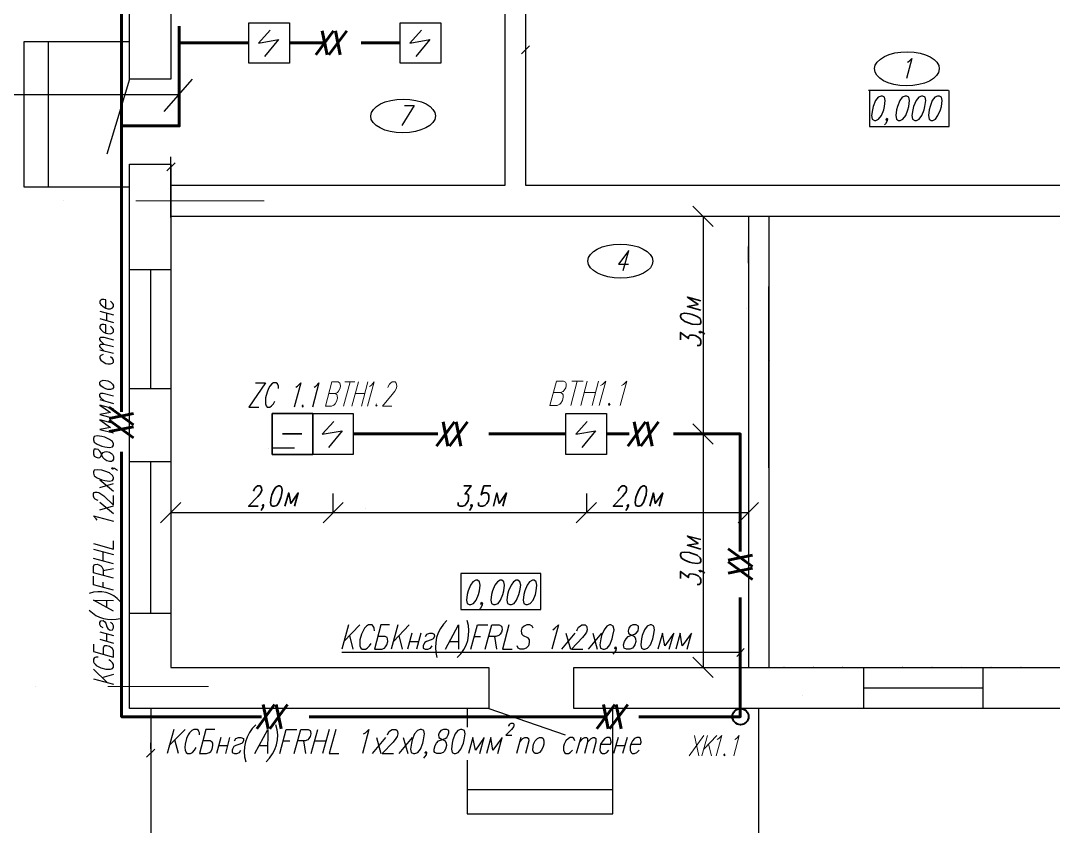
# Model space of a CAD drawing. Header units: millimetres. Extents: x 2185 to 4647, y 1259 to 2456.
# Drawn here: x 2982.1 to 3045.8, y 1525.6 to 1575.4 of the extents above; entities that cross this region are included whole.
import ezdxf

# ---------------------------------------------------------------- set-up
doc = ezdxf.new("R2010")
doc.units = ezdxf.units.MM
for name, color, linetype in [('PDF _0', 7, 'Continuous'), ('PDF _линия связи', 7, 'Continuous'), ('PDF _Линия связи (Вновь)', 7, 'Continuous'), ('PDF _НОВЫЙ', 7, 'Continuous'), ('PDF _ОСНОВНЫЕ', 7, 'Continuous'), ('PDF _РАЗМЕР', 7, 'Continuous'), ('PDF _Размеры', 7, 'Continuous'), ('PDF _стена', 7, 'Continuous'), ('PDF _стены', 7, 'Continuous'), ('PDF _текст', 7, 'Continuous'), ('PDF _ТХ', 7, 'Continuous')]:
    doc.layers.add(name, color=color, linetype=linetype)

msp = doc.modelspace()

# ---------------------------------------------------------------- linework, layer by layer
at = {"layer": 'PDF _0', "lineweight": 30}
for points in [[(2996.171, 1575.246), (2998.669, 1575.246), (2998.669, 1572.748), (2996.171, 1572.748)], [(3005.506, 1575.246), (3008.004, 1575.246), (3008.004, 1572.748), (3005.506, 1572.748)], [(3000.109, 1551.115), (3002.606, 1551.115), (3002.606, 1548.596), (3000.109, 1548.596)], [(3000.109, 1551.115), (3000.109, 1548.596)], [(3015.73, 1551.115), (3018.228, 1551.115), (3018.228, 1548.596), (3015.73, 1548.596)]]:
    msp.add_lwpolyline(points, close=True, dxfattribs=at)
for points in [[(2997.484, 1574.78), (2996.764, 1573.976), (2997.992, 1574.209), (2997.145, 1573.151)], [(3006.819, 1574.78), (3006.099, 1573.976), (3007.327, 1574.209), (3006.48, 1573.151)], [(2997.611, 1548.596), (2997.611, 1551.115), (3000.109, 1551.115), (2997.611, 1551.115), (2997.611, 1548.596), (3000.109, 1548.596), (2997.611, 1548.596), (2997.611, 1551.115)], [(3001.421, 1550.628), (3000.701, 1549.845), (3001.929, 1550.057), (3001.082, 1549.02)], [(3017.042, 1550.628), (3016.344, 1549.845), (3017.55, 1550.057), (3016.704, 1549.02)]]:
    msp.add_lwpolyline(points, dxfattribs=at)
at = {"layer": 'PDF _0', "lineweight": 25}
for points in [[(2992.679, 1571.753), (2990.922, 1569.764)], [(2991.874, 1570.801), (2957.583, 1570.801)], [(2987.345, 1557.635), (2987.345, 1558.143), (2987.218, 1558.164), (2987.112, 1558.164), (2987.048, 1558.122), (2986.985, 1558.058), (2986.985, 1557.931), (2987.048, 1557.846), (2987.175, 1557.719), (2987.345, 1557.635), (2987.472, 1557.592), (2987.641, 1557.592), (2987.768, 1557.656), (2987.831, 1557.719), (2987.831, 1557.846), (2987.768, 1557.931), (2987.641, 1558.058)], [(2986.985, 1557.444), (2987.831, 1557.211)], [(2986.985, 1556.979), (2987.831, 1556.746)], [(2987.408, 1556.873), (2987.408, 1557.317)], [(2987.345, 1556.09), (2987.345, 1556.598), (2987.218, 1556.619), (2987.112, 1556.619), (2987.048, 1556.598), (2986.985, 1556.513), (2986.985, 1556.386), (2987.048, 1556.301), (2987.175, 1556.174), (2987.345, 1556.09), (2987.472, 1556.068), (2987.641, 1556.047), (2987.768, 1556.111), (2987.831, 1556.174), (2987.831, 1556.301), (2987.768, 1556.386), (2987.641, 1556.513)], [(2987.218, 1555.412), (2987.048, 1555.582), (2986.985, 1555.687), (2986.985, 1555.772), (2987.048, 1555.836), (2987.218, 1555.836), (2987.831, 1555.666)], [(2987.218, 1554.989), (2987.048, 1555.179), (2986.985, 1555.264), (2986.985, 1555.349), (2987.048, 1555.412), (2987.218, 1555.412), (2987.831, 1555.264)], [(2986.985, 1555.052), (2987.831, 1554.841)], [(2987.175, 1554.756), (2987.048, 1554.714), (2986.985, 1554.65), (2986.985, 1554.523), (2987.048, 1554.417), (2987.175, 1554.312), (2987.345, 1554.206), (2987.472, 1554.185), (2987.641, 1554.185), (2987.768, 1554.227), (2987.831, 1554.29), (2987.831, 1554.417), (2987.768, 1554.523), (2987.641, 1554.629)], [(2987.218, 1551.92), (2987.048, 1552.089), (2986.985, 1552.195), (2986.985, 1552.322), (2987.048, 1552.385), (2987.175, 1552.385), (2987.831, 1552.216)], [(2986.985, 1551.983), (2987.831, 1551.75)], [(2987.831, 1551.412), (2986.985, 1551.644), (2987.641, 1551.179), (2986.985, 1551.052), (2987.831, 1550.84)], [(2987.831, 1550.501), (2986.985, 1550.734), (2987.641, 1550.269), (2986.985, 1550.142), (2987.831, 1549.93)], [(2987.768, 1547.771), (2987.831, 1547.707), (2987.768, 1547.686), (2987.704, 1547.75), (2987.768, 1547.771), (2987.874, 1547.75), (2988.001, 1547.665), (2988.064, 1547.601)], [(2986.985, 1547.03), (2987.831, 1546.331)], [(2986.985, 1546.564), (2987.831, 1546.797)], [(2986.879, 1545.76), (2986.815, 1545.781), (2986.688, 1545.845), (2986.625, 1545.908), (2986.583, 1546.014), (2986.583, 1546.183), (2986.625, 1546.247), (2986.688, 1546.268), (2986.815, 1546.268), (2986.921, 1546.247), (2987.048, 1546.162), (2987.218, 1546.035), (2987.831, 1545.464), (2987.831, 1546.056)], [(3001.357, 1546.183), (3001.357, 1545.019)], [(3017, 1546.183), (3017, 1545.019)], [(2986.985, 1545.654), (2987.831, 1544.956)], [(2986.985, 1545.188), (2987.831, 1545.421)], [(2986.815, 1544.532), (2986.752, 1544.617), (2986.583, 1544.807), (2987.831, 1544.469)], [(2986.583, 1543.093), (2987.831, 1542.754), (2987.831, 1543.262)], [(2986.583, 1542.754), (2987.831, 1542.415)], [(2987.831, 1541.844), (2986.583, 1542.183)], [(2987.175, 1542.013), (2987.175, 1542.606)], [(2987.831, 1540.955), (2986.583, 1541.294), (2986.583, 1541.675), (2986.625, 1541.78), (2986.688, 1541.802), (2986.815, 1541.823), (2986.921, 1541.78), (2987.048, 1541.717), (2987.112, 1541.653), (2987.175, 1541.505), (2987.175, 1541.145)], [(2987.175, 1541.442), (2987.831, 1541.548)], [(2987.831, 1540.214), (2986.583, 1540.553), (2986.583, 1541.082)], [(2987.175, 1540.383), (2987.175, 1540.722)], [(2987.831, 1538.923), (2986.583, 1539.6), (2987.831, 1539.579)], [(2987.408, 1539.156), (2987.408, 1539.579)], [(2987.175, 1537.886), (2987.048, 1537.97), (2986.985, 1538.097), (2986.985, 1538.224), (2987.048, 1538.33), (2987.175, 1538.351), (2987.281, 1538.267), (2987.345, 1538.182), (2987.408, 1537.949), (2987.472, 1537.843), (2987.577, 1537.78), (2987.641, 1537.759), (2987.768, 1537.78), (2987.831, 1537.886), (2987.831, 1538.013), (2987.768, 1538.14), (2987.641, 1538.224)], [(2986.985, 1537.653), (2987.831, 1537.42)], [(3002.31, 1538.076), (3001.908, 1536.573)], [(3003.008, 1538.076), (3002.035, 1537.06)], [(3003.919, 1537.716), (3003.897, 1537.864), (3003.876, 1537.928), (3003.834, 1537.991), (3003.77, 1538.076), (3003.559, 1538.076), (3003.432, 1537.991), (3003.368, 1537.928), (3003.305, 1537.864), (3003.22, 1537.716), (3003.114, 1537.505), (3003.008, 1537.145), (3003.008, 1536.933), (3003.008, 1536.785), (3003.072, 1536.637), (3003.157, 1536.573), (3003.368, 1536.573), (3003.474, 1536.637), (3003.622, 1536.785), (3003.707, 1536.933)], [(3004.85, 1538.076), (3004.321, 1538.076), (3003.919, 1536.573), (3004.363, 1536.573), (3004.533, 1536.637), (3004.596, 1536.721), (3004.681, 1536.848), (3004.744, 1537.06), (3004.723, 1537.208), (3004.702, 1537.293), (3004.575, 1537.356), (3004.109, 1537.356)], [(3005.358, 1538.076), (3004.956, 1536.573)], [(3006.057, 1538.076), (3005.083, 1537.06)], [(3008.3, 1536.573), (3009.105, 1538.076), (3009.105, 1536.573)], [(3009.867, 1536.573), (3010.269, 1538.076), (3010.904, 1538.076)], [(3010.756, 1536.573), (3011.158, 1538.076), (3011.602, 1538.076), (3011.751, 1537.991), (3011.772, 1537.928), (3011.793, 1537.78), (3011.751, 1537.632), (3011.666, 1537.505), (3011.581, 1537.42), (3011.412, 1537.356), (3010.967, 1537.356)], [(3012.216, 1538.076), (3011.814, 1536.573), (3012.407, 1536.573)], [(3013.698, 1537.864), (3013.635, 1537.991), (3013.507, 1538.076), (3013.317, 1538.076), (3013.148, 1537.991), (3012.999, 1537.864), (3012.957, 1537.716), (3012.978, 1537.568), (3012.999, 1537.505), (3013.084, 1537.42), (3013.359, 1537.293), (3013.423, 1537.208), (3013.465, 1537.145), (3013.465, 1536.997), (3013.423, 1536.785), (3013.275, 1536.637), (3013.105, 1536.573), (3012.915, 1536.573), (3012.788, 1536.637), (3012.724, 1536.785)], [(3014.926, 1537.78), (3015.053, 1537.864), (3015.264, 1538.076), (3014.862, 1536.573)], [(3016.407, 1537.716), (3016.429, 1537.78), (3016.513, 1537.928), (3016.598, 1537.991), (3016.704, 1538.076), (3016.915, 1538.076), (3017, 1537.991), (3017.021, 1537.928), (3017.042, 1537.78), (3017, 1537.632), (3016.915, 1537.505), (3016.746, 1537.293), (3016.069, 1536.573), (3016.767, 1536.573)], [(2986.985, 1537.187), (2987.831, 1536.954)], [(2987.408, 1537.081), (2987.408, 1537.526)], [(3002.606, 1536.573), (3002.395, 1537.42)], [(3005.654, 1536.573), (3005.443, 1537.42)], [(3006.226, 1537.568), (3005.951, 1536.573)], [(3006.099, 1537.06), (3006.649, 1537.06)], [(3006.776, 1537.568), (3006.501, 1536.573)], [(3007.073, 1537.356), (3007.157, 1537.505), (3007.327, 1537.568), (3007.475, 1537.568), (3007.602, 1537.505), (3007.623, 1537.356), (3007.538, 1537.208), (3007.411, 1537.145), (3007.136, 1537.06), (3007.03, 1536.997), (3006.946, 1536.848), (3006.924, 1536.785), (3006.924, 1536.637), (3007.051, 1536.573), (3007.2, 1536.573), (3007.369, 1536.637), (3007.475, 1536.785)], [(3008.597, 1537.06), (3009.084, 1537.06)], [(3010.078, 1537.356), (3010.459, 1537.356)], [(3011.327, 1537.356), (3011.454, 1536.573)], [(3016.28, 1537.568), (3015.455, 1536.573)], [(3015.73, 1537.568), (3016.005, 1536.573)], [(3017.931, 1537.568), (3017.106, 1536.573)], [(3017.381, 1537.568), (3017.656, 1536.573)], [(3022.101, 1536.573), (3022.377, 1537.568), (3021.826, 1536.785), (3021.678, 1537.568), (3021.403, 1536.573)], [(3023.202, 1536.573), (3023.477, 1537.568), (3022.906, 1536.785), (3022.779, 1537.568), (3022.504, 1536.573)], [(2986.583, 1536.891), (2986.583, 1536.425), (2987.831, 1536.086), (2987.831, 1536.467), (2987.768, 1536.616), (2987.704, 1536.658), (2987.577, 1536.743), (2987.408, 1536.785), (2987.281, 1536.785), (2987.218, 1536.743), (2987.175, 1536.637), (2987.175, 1536.256)], [(3026.483, 1536.362), (3001.908, 1536.362)], [(3018.821, 1536.637), (3018.757, 1536.573), (3018.736, 1536.637), (3018.799, 1536.721), (3018.821, 1536.637), (3018.799, 1536.489), (3018.694, 1536.362), (3018.63, 1536.277)], [(3026.716, 1536.616), (3026.271, 1536.129)], [(2986.879, 1536.086), (2986.752, 1536.086), (2986.688, 1536.065), (2986.625, 1536.023), (2986.583, 1535.959), (2986.583, 1535.79), (2986.625, 1535.705), (2986.688, 1535.642), (2986.752, 1535.578), (2986.879, 1535.515), (2987.048, 1535.43), (2987.345, 1535.346), (2987.535, 1535.346), (2987.641, 1535.346), (2987.768, 1535.388), (2987.831, 1535.473), (2987.831, 1535.621), (2987.768, 1535.727), (2987.641, 1535.854), (2987.535, 1535.917)], [(2986.583, 1535.346), (2987.408, 1534.541)], [(2986.583, 1534.753), (2987.831, 1534.414)], [(2987.831, 1535.007), (2987.112, 1534.816)], [(3012.195, 1531.832), (3012.216, 1531.853), (3012.259, 1531.938), (3012.301, 1531.98), (3012.343, 1532.001), (3012.449, 1532.001), (3012.491, 1531.98), (3012.513, 1531.938), (3012.513, 1531.853), (3012.491, 1531.789), (3012.449, 1531.726), (3012.364, 1531.62), (3012.026, 1531.26), (3012.386, 1531.26)], [(2991.536, 1531.62), (2991.134, 1530.138)], [(2992.234, 1531.62), (2991.261, 1530.625)], [(2993.123, 1531.281), (2993.123, 1531.408), (2993.081, 1531.493), (2993.06, 1531.557), (2992.975, 1531.62), (2992.785, 1531.62), (2992.658, 1531.557), (2992.594, 1531.493), (2992.509, 1531.408), (2992.425, 1531.281), (2992.319, 1531.07), (2992.234, 1530.71), (2992.213, 1530.498), (2992.234, 1530.35), (2992.298, 1530.202), (2992.382, 1530.138), (2992.573, 1530.138), (2992.7, 1530.202), (2992.827, 1530.35), (2992.912, 1530.498)], [(2994.076, 1531.62), (2993.525, 1531.62), (2993.123, 1530.138), (2993.568, 1530.138), (2993.737, 1530.202), (2993.822, 1530.265), (2993.906, 1530.414), (2993.949, 1530.625), (2993.949, 1530.773), (2993.906, 1530.837), (2993.779, 1530.922), (2993.335, 1530.922)], [(2996.531, 1530.138), (2997.336, 1531.62), (2997.314, 1530.138)], [(2998.076, 1530.138), (2998.479, 1531.62), (2999.135, 1531.62)], [(2998.965, 1530.138), (2999.368, 1531.62), (2999.833, 1531.62), (2999.96, 1531.557), (2999.982, 1531.493), (3000.003, 1531.345), (2999.96, 1531.197), (2999.876, 1531.07), (2999.812, 1530.985), (2999.643, 1530.922), (2999.177, 1530.922)], [(3000.024, 1530.138), (3000.426, 1531.62)], [(3001.125, 1531.62), (3000.722, 1530.138)], [(3001.527, 1531.62), (3001.125, 1530.138), (3001.717, 1530.138)], [(3003.241, 1531.345), (3003.368, 1531.408), (3003.58, 1531.62), (3003.178, 1530.138)], [(3004.723, 1531.281), (3004.744, 1531.345), (3004.829, 1531.493), (3004.914, 1531.557), (3005.019, 1531.62), (3005.231, 1531.62), (3005.316, 1531.557), (3005.337, 1531.493), (3005.358, 1531.345), (3005.316, 1531.197), (3005.231, 1531.07), (3005.062, 1530.837), (3004.384, 1530.138), (3005.083, 1530.138)], [(2991.832, 1530.138), (2991.599, 1530.985)], [(2994.436, 1531.133), (2994.182, 1530.138)], [(2994.986, 1531.133), (2994.732, 1530.138)], [(2995.282, 1530.922), (2995.367, 1531.07), (2995.536, 1531.133), (2995.685, 1531.133), (2995.833, 1531.07), (2995.833, 1530.922), (2995.748, 1530.773), (2995.621, 1530.71), (2995.367, 1530.625), (2995.24, 1530.562), (2995.155, 1530.414), (2995.134, 1530.35), (2995.134, 1530.202), (2995.282, 1530.138), (2995.431, 1530.138), (2995.6, 1530.202), (2995.685, 1530.35)], [(2998.288, 1530.922), (2998.69, 1530.922)], [(2999.537, 1530.922), (2999.664, 1530.138)], [(3000.236, 1530.922), (3000.934, 1530.922)], [(3004.596, 1531.133), (3003.77, 1530.138)], [(3004.046, 1531.133), (3004.321, 1530.138)], [(3006.247, 1531.133), (3005.422, 1530.138)], [(3005.697, 1531.133), (3005.972, 1530.138)], [(3010.417, 1530.138), (3010.692, 1531.133), (3010.142, 1530.35), (3009.994, 1531.133), (3009.719, 1530.138)], [(3011.518, 1530.138), (3011.793, 1531.133), (3011.221, 1530.35), (3011.094, 1531.133), (3010.819, 1530.138)], [(3012.936, 1531.133), (3012.682, 1530.138)], [(3012.872, 1530.837), (3013.063, 1531.07), (3013.19, 1531.133), (3013.338, 1531.133), (3013.423, 1531.07), (3013.444, 1530.922), (3013.232, 1530.138)], [(3016.28, 1530.922), (3016.217, 1531.07), (3016.132, 1531.133), (3015.984, 1531.133), (3015.878, 1531.07), (3015.73, 1530.922), (3015.624, 1530.71), (3015.582, 1530.562), (3015.582, 1530.35), (3015.645, 1530.202), (3015.73, 1530.138), (3015.878, 1530.138), (3015.984, 1530.202), (3016.132, 1530.35)], [(3016.64, 1531.133), (3016.365, 1530.138)], [(3016.556, 1530.837), (3016.767, 1531.07), (3016.894, 1531.133), (3017, 1531.133), (3017.064, 1531.07), (3017.064, 1530.837), (3016.873, 1530.138)], [(3017.064, 1530.837), (3017.275, 1531.07), (3017.402, 1531.133), (3017.487, 1531.133), (3017.572, 1531.07), (3017.572, 1530.837), (3017.381, 1530.138)], [(3017.868, 1530.71), (3018.482, 1530.71), (3018.524, 1530.837), (3018.503, 1530.985), (3018.482, 1531.07), (3018.397, 1531.133), (3018.249, 1531.133), (3018.122, 1531.07), (3017.995, 1530.922), (3017.868, 1530.71), (3017.847, 1530.562), (3017.826, 1530.35), (3017.889, 1530.202), (3017.974, 1530.138), (3018.122, 1530.138), (3018.249, 1530.202), (3018.376, 1530.35)], [(3018.948, 1531.133), (3018.672, 1530.138)], [(3019.498, 1531.133), (3019.223, 1530.138)], [(3019.731, 1530.71), (3020.323, 1530.71), (3020.366, 1530.837), (3020.345, 1530.985), (3020.323, 1531.07), (3020.239, 1531.133), (3020.091, 1531.133), (3019.964, 1531.07), (3019.837, 1530.922), (3019.731, 1530.71), (3019.688, 1530.562), (3019.688, 1530.35), (3019.752, 1530.202), (3019.815, 1530.138), (3019.964, 1530.138), (3020.091, 1530.202), (3020.239, 1530.35)], [(2994.309, 1530.625), (2994.859, 1530.625)], [(2996.806, 1530.625), (2997.314, 1530.625)], [(3007.136, 1530.202), (3007.073, 1530.138), (3007.051, 1530.202), (3007.115, 1530.265), (3007.136, 1530.202), (3007.115, 1530.054), (3007.009, 1529.927), (3006.946, 1529.842)], [(3018.799, 1530.625), (3019.35, 1530.625)]]:
    msp.add_lwpolyline(points, dxfattribs=at)
for points in [[(2986.985, 1552.936), (2986.985, 1553.063), (2987.048, 1553.126), (2987.175, 1553.19), (2987.345, 1553.168), (2987.472, 1553.147), (2987.641, 1553.063), (2987.768, 1552.936), (2987.831, 1552.83), (2987.831, 1552.724), (2987.768, 1552.639), (2987.641, 1552.597), (2987.472, 1552.597), (2987.345, 1552.639), (2987.175, 1552.724), (2987.048, 1552.83)], [(2986.583, 1549.507), (2986.625, 1549.358), (2986.815, 1549.231), (2987.112, 1549.104), (2987.281, 1549.062), (2987.577, 1549.02), (2987.768, 1549.062), (2987.831, 1549.168), (2987.831, 1549.253), (2987.768, 1549.401), (2987.577, 1549.528), (2987.281, 1549.655), (2987.112, 1549.697), (2986.815, 1549.739), (2986.625, 1549.697), (2986.583, 1549.591)], [(2986.583, 1548.639), (2986.625, 1548.491), (2986.752, 1548.427), (2986.879, 1548.385), (2986.985, 1548.406), (2987.048, 1548.469), (2987.112, 1548.618), (2987.175, 1548.723), (2987.281, 1548.766), (2987.408, 1548.787), (2987.577, 1548.745), (2987.704, 1548.66), (2987.768, 1548.596), (2987.831, 1548.469), (2987.831, 1548.3), (2987.768, 1548.194), (2987.704, 1548.152), (2987.577, 1548.152), (2987.408, 1548.194), (2987.281, 1548.279), (2987.175, 1548.385), (2987.112, 1548.533), (2987.048, 1548.723), (2986.985, 1548.808), (2986.879, 1548.893), (2986.752, 1548.914), (2986.625, 1548.914), (2986.583, 1548.808)], [(2986.583, 1547.432), (2986.625, 1547.284), (2986.815, 1547.157), (2987.112, 1547.03), (2987.281, 1546.988), (2987.577, 1546.945), (2987.768, 1546.988), (2987.831, 1547.093), (2987.831, 1547.178), (2987.768, 1547.305), (2987.577, 1547.453), (2987.281, 1547.559), (2987.112, 1547.623), (2986.815, 1547.644), (2986.625, 1547.623), (2986.583, 1547.517)], [(3018.418, 1538.076), (3018.249, 1537.991), (3018.08, 1537.78), (3017.931, 1537.42), (3017.889, 1537.208), (3017.826, 1536.848), (3017.868, 1536.637), (3018.016, 1536.573), (3018.101, 1536.573), (3018.27, 1536.637), (3018.44, 1536.848), (3018.588, 1537.208), (3018.63, 1537.42), (3018.694, 1537.78), (3018.651, 1537.991), (3018.503, 1538.076)], [(3019.858, 1538.076), (3019.688, 1537.991), (3019.604, 1537.864), (3019.561, 1537.716), (3019.583, 1537.568), (3019.667, 1537.505), (3019.837, 1537.42), (3019.964, 1537.356), (3020.027, 1537.208), (3020.048, 1537.06), (3019.985, 1536.848), (3019.9, 1536.721), (3019.837, 1536.637), (3019.667, 1536.573), (3019.456, 1536.573), (3019.329, 1536.637), (3019.307, 1536.721), (3019.286, 1536.848), (3019.35, 1537.06), (3019.434, 1537.208), (3019.561, 1537.356), (3019.731, 1537.42), (3019.964, 1537.505), (3020.069, 1537.568), (3020.175, 1537.716), (3020.196, 1537.864), (3020.196, 1537.991), (3020.069, 1538.076)], [(3020.916, 1538.076), (3020.747, 1537.991), (3020.577, 1537.78), (3020.429, 1537.42), (3020.387, 1537.208), (3020.345, 1536.848), (3020.387, 1536.637), (3020.514, 1536.573), (3020.599, 1536.573), (3020.768, 1536.637), (3020.937, 1536.848), (3021.085, 1537.208), (3021.128, 1537.42), (3021.191, 1537.78), (3021.149, 1537.991), (3021.001, 1538.076)], [(3006.734, 1531.62), (3006.565, 1531.557), (3006.395, 1531.345), (3006.247, 1530.985), (3006.205, 1530.773), (3006.141, 1530.414), (3006.184, 1530.202), (3006.332, 1530.138), (3006.416, 1530.138), (3006.586, 1530.202), (3006.755, 1530.414), (3006.903, 1530.773), (3006.946, 1530.985), (3007.009, 1531.345), (3006.967, 1531.557), (3006.819, 1531.62)], [(3008.173, 1531.62), (3008.004, 1531.557), (3007.919, 1531.408), (3007.877, 1531.281), (3007.898, 1531.133), (3007.983, 1531.07), (3008.152, 1530.985), (3008.279, 1530.922), (3008.343, 1530.773), (3008.364, 1530.625), (3008.3, 1530.414), (3008.216, 1530.265), (3008.152, 1530.202), (3007.983, 1530.138), (3007.771, 1530.138), (3007.644, 1530.202), (3007.602, 1530.265), (3007.602, 1530.414), (3007.665, 1530.625), (3007.75, 1530.773), (3007.877, 1530.922), (3008.046, 1530.985), (3008.279, 1531.07), (3008.385, 1531.133), (3008.47, 1531.281), (3008.512, 1531.408), (3008.512, 1531.557), (3008.385, 1531.62)], [(3009.232, 1531.62), (3009.062, 1531.557), (3008.893, 1531.345), (3008.745, 1530.985), (3008.702, 1530.773), (3008.66, 1530.414), (3008.702, 1530.202), (3008.83, 1530.138), (3008.914, 1530.138), (3009.084, 1530.202), (3009.253, 1530.414), (3009.401, 1530.773), (3009.443, 1530.985), (3009.507, 1531.345), (3009.465, 1531.557), (3009.316, 1531.62)], [(3014.1, 1531.133), (3014.248, 1531.133), (3014.333, 1531.07), (3014.375, 1530.922), (3014.375, 1530.71), (3014.333, 1530.562), (3014.227, 1530.35), (3014.1, 1530.202), (3013.973, 1530.138), (3013.825, 1530.138), (3013.74, 1530.202), (3013.677, 1530.35), (3013.698, 1530.562), (3013.719, 1530.71), (3013.825, 1530.922), (3013.973, 1531.07)]]:
    msp.add_lwpolyline(points, close=True, dxfattribs=at)
at = {"layer": 'PDF _0', "lineweight": 40}
msp.add_circle((3026.494, 1532.414), 0.497, dxfattribs=at)
at = {"layer": 'PDF _0', "lineweight": 25}
for centre, radius, start, end in [((2986.918, 1538.407), 1.72, 40.10916, 110.028), ((2987.704, 1540.32), 1.916, 224.10483, 286.03234), ((3009.931, 1536.711), 2.254, 133.2941, 196.64504), ((3007.585, 1537.676), 2.157, 311.69239, 18.24675), ((2998.14, 1530.276), 2.254, 133.2941, 196.64504), ((2995.795, 1531.241), 2.157, 311.69239, 18.24675)]:
    msp.add_arc(centre, radius, start, end, dxfattribs=at)
at = {"layer": 'PDF _линия связи', "lineweight": 60}
for points in [[(2988.318, 1582.464), (2988.318, 1568.875)], [(2991.874, 1575.034), (2991.874, 1568.875), (2988.318, 1568.875), (2988.318, 1551.221)], [(2991.874, 1573.997), (2996.171, 1573.997)], [(2998.669, 1573.997), (3000.786, 1573.997)], [(3003.093, 1573.997), (3005.506, 1573.997)], [(3002.606, 1549.866), (3007.835, 1549.866)], [(3010.967, 1549.866), (3015.73, 1549.866)], [(3018.228, 1549.866), (3019.625, 1549.866)], [(3022.355, 1549.866), (3026.483, 1549.866), (3026.483, 1542.606)], [(2988.318, 1548.766), (2988.318, 1532.403), (2996.955, 1532.403)], [(3020.218, 1532.403), (3026.483, 1532.403), (3026.483, 1539.77)], [(2999.897, 1532.403), (3018.185, 1532.403)]]:
    msp.add_lwpolyline(points, dxfattribs=at)
at = {"layer": 'PDF _Линия связи (Вновь)', "lineweight": 60}
for points in [[(3001.4, 1574.738), (3000.299, 1573.256)], [(3000.701, 1574.738), (3000.998, 1573.256)], [(3002.204, 1574.738), (3001.103, 1573.256)], [(3001.506, 1574.738), (3001.802, 1573.256)], [(2989.059, 1550.417), (2987.556, 1551.517)], [(2989.059, 1551.115), (2987.556, 1550.819)], [(2989.059, 1549.612), (2987.556, 1550.713)], [(3008.851, 1550.607), (3007.75, 1549.104)], [(3008.152, 1550.607), (3008.448, 1549.104)], [(3009.655, 1550.607), (3008.554, 1549.104)], [(3008.957, 1550.607), (3009.253, 1549.104)], [(3020.641, 1550.607), (3019.54, 1549.104)], [(3019.942, 1550.607), (3020.239, 1549.104)], [(3021.445, 1550.607), (3020.345, 1549.104)], [(3020.747, 1550.607), (3021.043, 1549.104)], [(2989.059, 1550.311), (2987.556, 1550.015)], [(3027.245, 1541.675), (3025.742, 1542.775)], [(3027.245, 1542.373), (3025.742, 1542.077)], [(3027.245, 1540.87), (3025.742, 1541.971)], [(3027.245, 1541.569), (3025.742, 1541.272)], [(2997.759, 1533.165), (2996.658, 1531.662)], [(2997.06, 1533.165), (2997.357, 1531.662)], [(2998.563, 1533.165), (2997.463, 1531.662)], [(2997.865, 1533.165), (2998.161, 1531.662)], [(3018.736, 1533.165), (3017.635, 1531.662)], [(3018.037, 1533.165), (3018.334, 1531.662)], [(3019.54, 1533.165), (3018.418, 1531.662)], [(3018.821, 1533.165), (3019.138, 1531.662)]]:
    msp.add_lwpolyline(points, dxfattribs=at)
at = {"layer": 'PDF _НОВЫЙ', "lineweight": 25}
for points in [[(3036.792, 1572.812), (3036.897, 1572.875), (3037.067, 1573.045), (3036.728, 1571.796)], [(3039.332, 1571.055), (3034.4, 1571.055)], [(3034.442, 1571.055), (3034.442, 1568.832), (3039.374, 1568.832), (3039.374, 1571.055)], [(3005.781, 1570.145), (3006.374, 1570.145), (3005.612, 1568.896)], [(3035.564, 1569.298), (3035.5, 1569.213), (3035.479, 1569.298), (3035.543, 1569.362), (3035.564, 1569.298), (3035.522, 1569.15), (3035.437, 1569.002), (3035.373, 1568.938)], [(3019.265, 1559.942), (3019.604, 1561.191), (3018.969, 1560.344), (3019.583, 1560.344)], [(3010.586, 1539.389), (3010.523, 1539.325), (3010.481, 1539.389), (3010.544, 1539.473), (3010.586, 1539.389), (3010.544, 1539.262), (3010.459, 1539.113), (3010.396, 1539.029)]]:
    msp.add_lwpolyline(points, dxfattribs=at)
for points in [[(3035.162, 1570.716), (3034.992, 1570.653), (3034.823, 1570.441), (3034.675, 1570.081), (3034.633, 1569.87), (3034.569, 1569.51), (3034.611, 1569.298), (3034.76, 1569.213), (3034.844, 1569.213), (3035.014, 1569.298), (3035.183, 1569.51), (3035.331, 1569.87), (3035.373, 1570.081), (3035.416, 1570.441), (3035.373, 1570.653), (3035.246, 1570.716)], [(3036.643, 1570.716), (3036.474, 1570.653), (3036.326, 1570.441), (3036.178, 1570.081), (3036.114, 1569.87), (3036.072, 1569.51), (3036.114, 1569.298), (3036.241, 1569.213), (3036.347, 1569.213), (3036.516, 1569.298), (3036.686, 1569.51), (3036.813, 1569.87), (3036.876, 1570.081), (3036.919, 1570.441), (3036.876, 1570.653), (3036.749, 1570.716)], [(3037.66, 1570.716), (3037.49, 1570.653), (3037.321, 1570.441), (3037.173, 1570.081), (3037.13, 1569.87), (3037.067, 1569.51), (3037.109, 1569.298), (3037.257, 1569.213), (3037.342, 1569.213), (3037.511, 1569.298), (3037.681, 1569.51), (3037.829, 1569.87), (3037.871, 1570.081), (3037.935, 1570.441), (3037.892, 1570.653), (3037.744, 1570.716)], [(3038.654, 1570.716), (3038.485, 1570.653), (3038.316, 1570.441), (3038.189, 1570.081), (3038.125, 1569.87), (3038.083, 1569.51), (3038.125, 1569.298), (3038.252, 1569.213), (3038.358, 1569.213), (3038.527, 1569.298), (3038.676, 1569.51), (3038.824, 1569.87), (3038.887, 1570.081), (3038.93, 1570.441), (3038.887, 1570.653), (3038.76, 1570.716)], [(3009.253, 1539.029), (3014.185, 1539.029), (3014.185, 1541.251), (3009.253, 1541.251)], [(3010.163, 1540.828), (3009.994, 1540.743), (3009.846, 1540.532), (3009.697, 1540.172), (3009.634, 1539.96), (3009.592, 1539.6), (3009.634, 1539.389), (3009.761, 1539.325), (3009.867, 1539.325), (3010.036, 1539.389), (3010.184, 1539.6), (3010.332, 1539.96), (3010.396, 1540.172), (3010.438, 1540.532), (3010.396, 1540.743), (3010.269, 1540.828)], [(3011.666, 1540.828), (3011.497, 1540.743), (3011.348, 1540.532), (3011.2, 1540.172), (3011.137, 1539.96), (3011.094, 1539.6), (3011.137, 1539.389), (3011.264, 1539.325), (3011.37, 1539.325), (3011.539, 1539.389), (3011.687, 1539.6), (3011.835, 1539.96), (3011.899, 1540.172), (3011.941, 1540.532), (3011.899, 1540.743), (3011.772, 1540.828)], [(3012.661, 1540.828), (3012.491, 1540.743), (3012.343, 1540.532), (3012.195, 1540.172), (3012.132, 1539.96), (3012.089, 1539.6), (3012.132, 1539.389), (3012.259, 1539.325), (3012.364, 1539.325), (3012.534, 1539.389), (3012.682, 1539.6), (3012.83, 1539.96), (3012.894, 1540.172), (3012.936, 1540.532), (3012.894, 1540.743), (3012.767, 1540.828)], [(3013.656, 1540.828), (3013.486, 1540.743), (3013.338, 1540.532), (3013.19, 1540.172), (3013.126, 1539.96), (3013.084, 1539.6), (3013.126, 1539.389), (3013.253, 1539.325), (3013.359, 1539.325), (3013.529, 1539.389), (3013.698, 1539.6), (3013.846, 1539.96), (3013.889, 1540.172), (3013.931, 1540.532), (3013.889, 1540.743), (3013.762, 1540.828)]]:
    msp.add_lwpolyline(points, close=True, dxfattribs=at)
for centre, major_axis, ratio, start_param, end_param in [((3036.758, 1572.399), (1.999, 0.013), 0.528192, 3.11934, 9.402525), ((3005.682, 1569.49), (1.996, 0.012), 0.523722, 3.131234, 9.414419), ((3019.086, 1560.533), (-2.001, 0.01), 0.524923, 0.008333436159890144, 6.291518743339476)]:
    msp.add_ellipse(centre, major_axis=major_axis, ratio=ratio, start_param=start_param, end_param=end_param, dxfattribs=at)
at = {"layer": 'PDF _ОСНОВНЫЕ', "lineweight": 25}
for points in [[(3028.24, 1554.375), (3028.24, 1558.249)], [(3028.24, 1547.771), (3028.24, 1553.846)]]:
    msp.add_lwpolyline(points, dxfattribs=at)
at = {"layer": 'PDF _РАЗМЕР', "lineweight": 25}
for points in [[(3026.991, 1554.354), (3026.991, 1554.354)], [(3028.198, 1554.375), (3028.24, 1554.354)], [(3028.261, 1554.375), (3028.282, 1554.354)], [(3026.991, 1553.846), (3027.012, 1553.846)], [(3028.219, 1553.867), (3028.24, 1553.846)]]:
    msp.add_lwpolyline(points, dxfattribs=at)
at = {"layer": 'PDF _Размеры', "lineweight": 25}
for points in [[(3024.811, 1562.673), (3023.562, 1563.922)], [(3024.197, 1563.308), (3024.197, 1535.451)], [(3024.811, 1549.231), (3023.562, 1550.48)], [(2991.98, 1545.633), (2990.731, 1544.384)], [(3001.992, 1545.633), (3000.744, 1544.384)], [(3017.614, 1545.633), (3016.365, 1544.384)], [(3027.605, 1545.633), (3026.356, 1544.384)], [(2991.366, 1545.019), (3026.991, 1545.019)], [(3024.811, 1534.838), (3023.562, 1536.086)]]:
    msp.add_lwpolyline(points, dxfattribs=at)
at = {"layer": 'PDF _Размеры', "lineweight": 35}
for points in [[(2996.447, 1546.331), (2996.468, 1546.395), (2996.531, 1546.522), (2996.595, 1546.585), (2996.701, 1546.649), (2996.87, 1546.649), (2996.933, 1546.585), (2996.955, 1546.522), (2996.976, 1546.395), (2996.933, 1546.289), (2996.87, 1546.162), (2996.722, 1545.993), (2996.15, 1545.4), (2996.743, 1545.4)], [(3009.422, 1546.649), (3009.888, 1546.649), (3009.507, 1546.162), (3009.634, 1546.162), (3009.697, 1546.099), (3009.719, 1546.035), (3009.719, 1545.866), (3009.697, 1545.739), (3009.592, 1545.569), (3009.486, 1545.442), (3009.338, 1545.4), (3009.211, 1545.4), (3009.105, 1545.442), (3009.084, 1545.506), (3009.084, 1545.633)], [(3011.094, 1546.649), (3010.671, 1546.649), (3010.502, 1546.099), (3010.544, 1546.162), (3010.692, 1546.226), (3010.819, 1546.226), (3010.925, 1546.162), (3010.967, 1546.035), (3010.967, 1545.866), (3010.946, 1545.739), (3010.84, 1545.569), (3010.735, 1545.442), (3010.586, 1545.4), (3010.459, 1545.4), (3010.354, 1545.442), (3010.332, 1545.506), (3010.332, 1545.633)], [(3018.948, 1546.331), (3018.969, 1546.395), (3019.032, 1546.522), (3019.096, 1546.585), (3019.202, 1546.649), (3019.35, 1546.649), (3019.434, 1546.585), (3019.456, 1546.522), (3019.456, 1546.395), (3019.434, 1546.289), (3019.35, 1546.162), (3019.223, 1545.993), (3018.651, 1545.4), (3019.244, 1545.4)], [(2998.987, 1545.4), (2999.22, 1546.226), (2998.754, 1545.569), (2998.627, 1546.226), (2998.394, 1545.4)], [(3011.835, 1545.4), (3012.068, 1546.226), (3011.602, 1545.569), (3011.475, 1546.226), (3011.264, 1545.4)], [(3021.488, 1545.4), (3021.699, 1546.226), (3021.234, 1545.569), (3021.128, 1546.226), (3020.895, 1545.4)], [(2997.082, 1545.442), (2997.039, 1545.4), (2996.997, 1545.442), (2997.06, 1545.506), (2997.082, 1545.442), (2997.06, 1545.337), (2996.976, 1545.21), (2996.933, 1545.146)], [(3009.951, 1545.442), (3009.888, 1545.4), (3009.867, 1545.442), (3009.909, 1545.506), (3009.951, 1545.442), (3009.909, 1545.337), (3009.846, 1545.21), (3009.782, 1545.146)], [(3019.583, 1545.442), (3019.519, 1545.4), (3019.498, 1545.442), (3019.561, 1545.506), (3019.583, 1545.442), (3019.54, 1545.337), (3019.477, 1545.21), (3019.413, 1545.146)]]:
    msp.add_lwpolyline(points, dxfattribs=at)
for points in [[(2997.992, 1546.649), (2997.844, 1546.585), (2997.717, 1546.395), (2997.59, 1546.099), (2997.547, 1545.929), (2997.505, 1545.633), (2997.547, 1545.442), (2997.653, 1545.4), (2997.738, 1545.4), (2997.886, 1545.442), (2998.013, 1545.633), (2998.14, 1545.929), (2998.182, 1546.099), (2998.225, 1546.395), (2998.182, 1546.585), (2998.076, 1546.649)], [(3020.493, 1546.649), (3020.345, 1546.585), (3020.218, 1546.395), (3020.091, 1546.099), (3020.048, 1545.929), (3020.006, 1545.633), (3020.048, 1545.442), (3020.154, 1545.4), (3020.239, 1545.4), (3020.366, 1545.442), (3020.514, 1545.633), (3020.62, 1545.929), (3020.683, 1546.099), (3020.704, 1546.395), (3020.683, 1546.585), (3020.577, 1546.649)]]:
    msp.add_lwpolyline(points, close=True, dxfattribs=at)
at = {"layer": 'PDF _стена', "lineweight": 35}
for points in [[(3024.049, 1558.079), (3023.223, 1558.312), (3023.88, 1557.846), (3023.223, 1557.719), (3024.049, 1557.508)], [(3022.8, 1555.666), (3022.8, 1556.132), (3023.287, 1555.751), (3023.287, 1555.878), (3023.35, 1555.941), (3023.393, 1555.963), (3023.583, 1555.963), (3023.689, 1555.941), (3023.88, 1555.836), (3024.007, 1555.73), (3024.049, 1555.582), (3024.049, 1555.455), (3024.007, 1555.349), (3023.943, 1555.328), (3023.816, 1555.328)], [(3024.007, 1556.195), (3024.049, 1556.132), (3024.007, 1556.111), (3023.943, 1556.153), (3024.007, 1556.195), (3024.112, 1556.153), (3024.239, 1556.09), (3024.303, 1556.026)], [(3024.049, 1543.347), (3023.223, 1543.558), (3023.88, 1543.093), (3023.223, 1542.987), (3024.049, 1542.754)], [(3022.8, 1540.934), (3022.8, 1541.378), (3023.287, 1540.997), (3023.287, 1541.124), (3023.35, 1541.209), (3023.393, 1541.23), (3023.583, 1541.209), (3023.689, 1541.188), (3023.88, 1541.103), (3024.007, 1540.976), (3024.049, 1540.849), (3024.049, 1540.722), (3024.007, 1540.616), (3023.943, 1540.574), (3023.816, 1540.574)], [(3024.007, 1541.442), (3024.049, 1541.378), (3024.007, 1541.357), (3023.943, 1541.421), (3024.007, 1541.442), (3024.112, 1541.399), (3024.239, 1541.336), (3024.303, 1541.272)]]:
    msp.add_lwpolyline(points, dxfattribs=at)
for points in [[(3022.8, 1557.084), (3022.863, 1556.957), (3023.054, 1556.809), (3023.35, 1556.703), (3023.52, 1556.64), (3023.816, 1556.619), (3024.007, 1556.64), (3024.049, 1556.746), (3024.049, 1556.83), (3024.007, 1556.979), (3023.816, 1557.106), (3023.52, 1557.233), (3023.35, 1557.275), (3023.054, 1557.317), (3022.863, 1557.275), (3022.8, 1557.169)], [(3022.8, 1542.352), (3022.863, 1542.204), (3023.054, 1542.077), (3023.35, 1541.95), (3023.52, 1541.907), (3023.816, 1541.865), (3024.007, 1541.907), (3024.049, 1542.013), (3024.049, 1542.098), (3024.007, 1542.225), (3023.816, 1542.373), (3023.52, 1542.479), (3023.35, 1542.542), (3023.054, 1542.564), (3022.863, 1542.542), (3022.8, 1542.437)]]:
    msp.add_lwpolyline(points, close=True, dxfattribs=at)
at = {"layer": 'PDF _стены', "lineweight": 30}
msp.add_lwpolyline([(2998.246, 1549.866), (2999.431, 1549.866)], close=True, dxfattribs=at)
at = {"layer": 'PDF _текст', "lineweight": 20}
for points in [[(3026.885, 1557.592), (3026.885, 1557.592)], [(3001.484, 1552.364), (3001.633, 1552.428), (3001.696, 1552.512), (3001.781, 1552.639), (3001.823, 1552.787), (3001.802, 1552.936), (3001.781, 1552.999), (3001.675, 1553.084), (3001.294, 1553.084), (3000.892, 1551.581), (3001.273, 1551.581), (3001.421, 1551.644), (3001.484, 1551.729), (3001.569, 1551.856), (3001.633, 1552.068), (3001.611, 1552.216), (3001.59, 1552.301), (3001.484, 1552.364), (3001.103, 1552.364)], [(3002.416, 1553.084), (3002.014, 1551.581)], [(3002.098, 1553.084), (3002.712, 1553.084)], [(3002.924, 1553.084), (3002.522, 1551.581)], [(3003.114, 1551.581), (3003.516, 1553.084)], [(3003.622, 1552.787), (3003.728, 1552.872), (3003.897, 1553.084), (3003.495, 1551.581)], [(3004.744, 1552.724), (3004.765, 1552.787), (3004.85, 1552.936), (3004.914, 1552.999), (3005.019, 1553.084), (3005.189, 1553.084), (3005.252, 1552.999), (3005.273, 1552.936), (3005.295, 1552.787), (3005.252, 1552.639), (3005.168, 1552.512), (3005.019, 1552.301), (3004.406, 1551.581), (3004.998, 1551.581)], [(3015.391, 1552.428), (3015.561, 1552.491), (3015.624, 1552.555), (3015.73, 1552.703), (3015.751, 1552.851), (3015.751, 1552.978), (3015.709, 1553.063), (3015.582, 1553.126), (3015.137, 1553.126), (3014.735, 1551.623), (3015.18, 1551.623), (3015.349, 1551.708), (3015.413, 1551.771), (3015.518, 1551.92), (3015.561, 1552.131), (3015.561, 1552.279), (3015.518, 1552.343), (3015.391, 1552.428), (3014.947, 1552.428)], [(3016.429, 1553.126), (3016.026, 1551.623)], [(3016.09, 1553.126), (3016.788, 1553.126)], [(3017.042, 1553.126), (3016.64, 1551.623)], [(3017.339, 1551.623), (3017.741, 1553.126)], [(3017.868, 1552.851), (3017.974, 1552.914), (3018.185, 1553.126), (3017.783, 1551.623)], [(3019.159, 1552.851), (3019.286, 1552.914), (3019.477, 1553.126), (3019.075, 1551.623)], [(3002.733, 1552.364), (3003.326, 1552.364)], [(3016.852, 1552.428), (3017.55, 1552.428)], [(3004.046, 1551.729), (3004.003, 1551.644), (3004.025, 1551.581), (3004.088, 1551.644)], [(3018.418, 1551.771), (3018.355, 1551.708), (3018.376, 1551.623), (3018.461, 1551.708)], [(3024.239, 1531.239), (3023.329, 1529.99)], [(3023.668, 1531.239), (3023.922, 1529.99)], [(3024.451, 1531.239), (3024.112, 1529.99)], [(3025.044, 1531.239), (3024.239, 1530.414)], [(3024.705, 1529.99), (3024.515, 1530.71)], [(3025.065, 1531.006), (3025.15, 1531.07), (3025.34, 1531.239), (3025.001, 1529.99)], [(3026.144, 1531.006), (3026.25, 1531.07), (3026.42, 1531.239), (3026.081, 1529.99)], [(3025.531, 1530.117), (3025.467, 1530.054), (3025.488, 1529.99), (3025.552, 1530.054)]]:
    msp.add_lwpolyline(points, dxfattribs=at)
at = {"layer": 'PDF _текст', "lineweight": 25}
for points in [[(2996.574, 1553.02), (2997.187, 1553.02), (2996.171, 1551.517), (2996.785, 1551.517)], [(2997.992, 1552.66), (2997.992, 1552.809), (2997.928, 1552.957), (2997.865, 1553.02), (2997.695, 1553.02), (2997.59, 1552.957), (2997.463, 1552.809), (2997.378, 1552.66), (2997.293, 1552.449), (2997.187, 1552.089), (2997.187, 1551.877), (2997.187, 1551.729), (2997.23, 1551.602), (2997.293, 1551.517), (2997.463, 1551.517), (2997.568, 1551.602), (2997.695, 1551.729), (2997.78, 1551.877)], [(2999.071, 1552.745), (2999.177, 1552.809), (2999.368, 1553.02), (2998.965, 1551.517)], [(3000.193, 1552.745), (3000.299, 1552.809), (3000.49, 1553.02), (3000.087, 1551.517)], [(2999.516, 1551.666), (2999.452, 1551.602), (2999.474, 1551.517), (2999.537, 1551.602)]]:
    msp.add_lwpolyline(points, dxfattribs=at)
at = {"layer": 'PDF _ТХ', "lineweight": 25}
for points in [[(2991.366, 1571.753), (2988.805, 1571.753), (2988.805, 1595.546), (3016.492, 1595.546), (3016.492, 1593.006), (2991.366, 1593.006)], [(2991.366, 1535.451), (3010.967, 1535.451), (3010.967, 1532.911), (2988.805, 1532.911), (2988.805, 1566.504), (2991.366, 1566.504)], [(3047.27, 1535.451), (3047.27, 1532.911), (3016.217, 1532.911), (3016.217, 1535.451)]]:
    msp.add_lwpolyline(points, close=True, dxfattribs=at)
for points in [[(2991.366, 1565.213), (3011.983, 1565.213), (3011.983, 1578.633), (2997.209, 1578.633), (2997.209, 1579.882), (3001.061, 1579.882), (3001.061, 1583.29), (3001.061, 1584.052)], [(3001.654, 1584.094), (3001.654, 1583.29), (3001.654, 1579.882), (3011.983, 1579.882), (3011.983, 1581.215), (3013.232, 1581.215), (3013.232, 1565.213), (3056.244, 1565.213), (3056.244, 1563.308), (3057.747, 1561.254)], [(2988.805, 1565.086), (2982.307, 1565.086), (2982.307, 1574.082), (2988.805, 1574.082)], [(2983.81, 1565.086), (2983.81, 1574.082)], [(3013.232, 1573.955), (3013.232, 1572.939)], [(3013.486, 1573.828), (3012.978, 1573.32)], [(2988.805, 1571.753), (2987.408, 1567.139)], [(2991.366, 1563.223), (2991.366, 1566.97)], [(2991.62, 1566.589), (2991.112, 1566.102)], [(2991.366, 1563.308), (3056.244, 1563.308)], [(3026.991, 1563.308), (3026.991, 1535.451)], [(3028.24, 1563.308), (3028.24, 1535.451)], [(3026.991, 1560.408), (3026.991, 1561.424)], [(2988.805, 1560.006), (2991.366, 1560.006)], [(2990.096, 1560.006), (2990.096, 1552.66)], [(3028.24, 1548.088), (3028.24, 1558.968)], [(2988.805, 1552.66), (2991.366, 1552.66)], [(2997.357, 1548.977), (2997.357, 1548.977)], [(2998.987, 1548.977), (2997.674, 1548.977)], [(2988.805, 1548.152), (2991.366, 1548.152)], [(2990.096, 1548.152), (2990.096, 1538.796)], [(3003.347, 1545.273), (3003.347, 1545.273)], [(2988.805, 1538.796), (2991.366, 1538.796)], [(3028.261, 1538.224), (3028.261, 1538.224)], [(3028.261, 1536.404), (3028.261, 1536.404)], [(3029.171, 1535.473), (3029.193, 1535.473)], [(3030.992, 1535.473), (3031.013, 1535.473)], [(3032.833, 1535.473), (3032.833, 1535.473)], [(3034.103, 1532.911), (3034.103, 1535.451)], [(3034.654, 1535.473), (3034.654, 1535.473)], [(3036.474, 1535.473), (3036.495, 1535.473)], [(3038.295, 1535.473), (3038.316, 1535.473)], [(3040.136, 1535.473), (3040.136, 1535.473)], [(3041.47, 1532.911), (3041.47, 1535.451)], [(3041.956, 1535.473), (3041.956, 1535.473)], [(3043.777, 1535.473), (3043.798, 1535.473)], [(3034.103, 1534.181), (3041.47, 1534.181)], [(3030.314, 1533.694), (3030.314, 1533.694)], [(2990.118, 1532.911), (2990.118, 1520.444)], [(3009.634, 1532.911), (3009.634, 1531.768)], [(3009.634, 1529.736), (3009.634, 1526.413), (3018.63, 1526.413), (3018.63, 1532.911)], [(3010.967, 1532.911), (3015.688, 1531.281)], [(3027.605, 1532.911), (3027.605, 1520.444)], [(2990.118, 1530.435), (2990.118, 1530.795)], [(2989.864, 1529.906), (2990.372, 1530.414)], [(3009.634, 1527.916), (3018.63, 1527.916)]]:
    msp.add_lwpolyline(points, dxfattribs=at)
at = {"layer": 'PDF _ТХ', "lineweight": 20}
for points in [[(2984.762, 1564.26), (2984.762, 1564.26)], [(2997.124, 1564.26), (2989.207, 1564.26)], [(2983.026, 1534.266), (2983.026, 1534.266)], [(2993.674, 1534.266), (2987.472, 1534.266)]]:
    msp.add_lwpolyline(points, dxfattribs=at)
at = {"layer": 'PDF _ТХ', "lineweight": 25}
for centre, radius, start, end in [((3029.161, 1538.193), 0.921, 176.23162, 183.76838), ((3028.314, 1538.193), 0.0741, 157.37948, 202.62052), ((3029.161, 1536.372), 0.921, 176.23162, 183.76838), ((3028.314, 1536.372), 0.0741, 157.37948, 202.62052), ((3029.161, 1536.372), 0.921, 266.23162, 273.76838), ((3030.981, 1536.372), 0.921, 266.23162, 273.76838), ((3032.802, 1536.372), 0.921, 266.23162, 273.76838), ((3032.802, 1535.525), 0.0741, 247.37948, 292.62052), ((3034.643, 1536.372), 0.921, 266.23162, 273.76838), ((3036.464, 1536.372), 0.921, 266.23162, 273.76838), ((3038.284, 1536.372), 0.921, 266.23162, 273.76838), ((3040.104, 1536.372), 0.921, 266.23162, 273.76838), ((3040.104, 1535.525), 0.0741, 247.37948, 292.62052), ((3041.946, 1536.372), 0.921, 266.23162, 273.76838), ((3041.946, 1535.525), 0.0741, 247.37948, 292.62052), ((3043.766, 1536.372), 0.921, 266.23162, 273.76838), ((3045.587, 1536.372), 0.921, 266.23162, 273.76838)]:
    msp.add_arc(centre, radius, start, end, dxfattribs=at)

doc.saveas('drawing.dxf')
